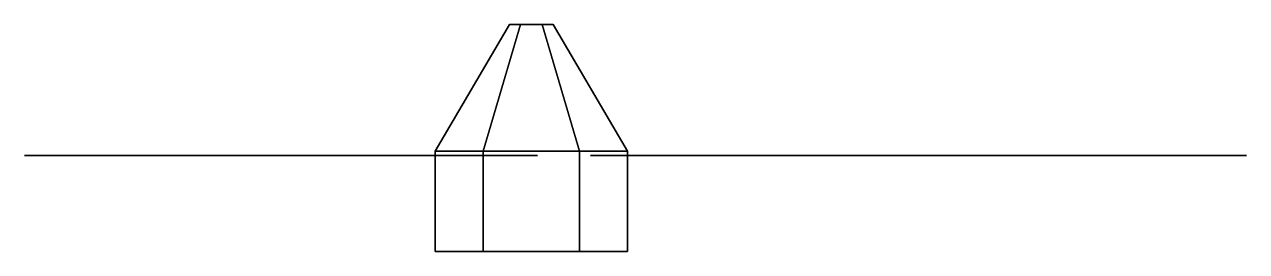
# Model space of a CAD drawing. Extents: x -1.16 to 1.64, y 8.51 to 9.03.
import ezdxf

# ---------------------------------------------------------------- set-up
doc = ezdxf.new("R2010")
doc.units = 0
doc.layers.add('PROPELLER', color=1, linetype='CONTINUOUS')

msp = doc.modelspace()

# ---------------------------------------------------------------- linework, layer by layer
at = {"layer": 'PROPELLER'}
for points in [[(-0.11, 8.74, -0.1905), (-0.22, 8.74), (-0.05, 9.03), (-0.025, 9.03, -0.0433)], [(-0.22, 8.74), (-0.11, 8.74, 0.1905), (-0.025, 9.03, 0.0433), (-0.05, 9.03)], [(0.11, 8.74, -0.1905), (-0.11, 8.74, -0.1905), (-0.025, 9.03, -0.0433), (0.025, 9.03, -0.0433)], [(-0.11, 8.74, 0.1905), (0.11, 8.74, 0.1905), (0.025, 9.03, 0.0433), (-0.025, 9.03, 0.0433)], [(-0.025, 9.03, 0.0433), (0.025, 9.03, 0.0433), (0.05, 9.03), (-0.05, 9.03)], [(-0.05, 9.03), (0.05, 9.03), (0.025, 9.03, -0.0433), (-0.025, 9.03, -0.0433)], [(0.22, 8.74), (0.11, 8.74, -0.1905), (0.025, 9.03, -0.0433), (0.05, 9.03)], [(0.11, 8.74, 0.1905), (0.22, 8.74), (0.05, 9.03), (0.025, 9.03, 0.0433)], [(-1.09, 8.73, 1.26), (-1.16, 8.73, 1.22), (-1.12, 8.73, 1.12), (-1.02, 8.73, 1.22)], [(-1.02, 8.73, 1.22), (-1.12, 8.73, 1.12), (-0.88, 8.73, 0.78), (-0.72, 8.73, 0.95)], [(-0.72, 8.73, 0.95), (-0.88, 8.73, 0.78), (-0.51, 8.73, 0.37), (-0.34, 8.73, 0.56)], [(-0.5462, 8.73, -1.574), (-0.4766, 8.73, -1.6146), (-0.4099, 8.73, -1.5299), (-0.5466, 8.73, -1.4933)], [(-0.5466, 8.73, -1.4933), (-0.4099, 8.73, -1.5299), (-0.2355, 8.73, -1.1521), (-0.4627, 8.73, -1.0985)], [(-0.34, 8.73, 0.5591), (-0.51, 8.73, 0.37), (-0.15, 8.73, 0.07), (-0.08, 8.73, 0.14)], [(-0.4627, 8.73, -1.0985), (-0.2355, 8.73, -1.1521), (-0.0654, 8.73, -0.6267), (-0.315, 8.73, -0.5744)], [(-0.3142, 8.73, -0.574), (-0.0654, 8.73, -0.6267), (0.0144, 8.73, -0.1649), (-0.0812, 8.73, -0.1393)], [(-0.11, 8.74, 0.1905), (-0.22, 8.74), (-0.22, 8.51), (-0.11, 8.51, 0.1905)], [(-0.22, 8.74), (-0.11, 8.74, -0.1905), (-0.11, 8.51, -0.1905), (-0.22, 8.51)], [(0.11, 8.74, 0.1905), (-0.11, 8.74, 0.1905), (-0.11, 8.51, 0.1905), (0.11, 8.51, 0.1905)], [(-0.11, 8.74, -0.1905), (0.11, 8.74, -0.1905), (0.11, 8.51, -0.1905), (-0.11, 8.51, -0.1905)], [(0.22, 8.74), (0.11, 8.74, 0.1905), (0.11, 8.51, 0.1905), (0.22, 8.51)], [(0.11, 8.74, -0.1905), (0.22, 8.74), (0.22, 8.51), (0.11, 8.51, -0.1905)], [(0.6542, 8.73, 0.0149), (0.5754, 8.73, 0.2567), (0.1356, 8.73, 0.0949), (0.1612, 8.73, -0.0007)], [(1.1827, 8.73, 0.1485), (1.1155, 8.73, 0.3721), (0.5754, 8.73, 0.2567), (0.655, 8.73, 0.0144)], [(1.5666, 8.73, 0.2733), (1.5299, 8.73, 0.4099), (1.1155, 8.73, 0.3721), (1.1827, 8.73, 0.1485)], [(1.6362, 8.73, 0.314), (1.6366, 8.73, 0.3946), (1.5299, 8.73, 0.4099), (1.5666, 8.73, 0.2733)]]:
    msp.add_3dface(points, dxfattribs=at)

doc.saveas('drawing.dxf')
